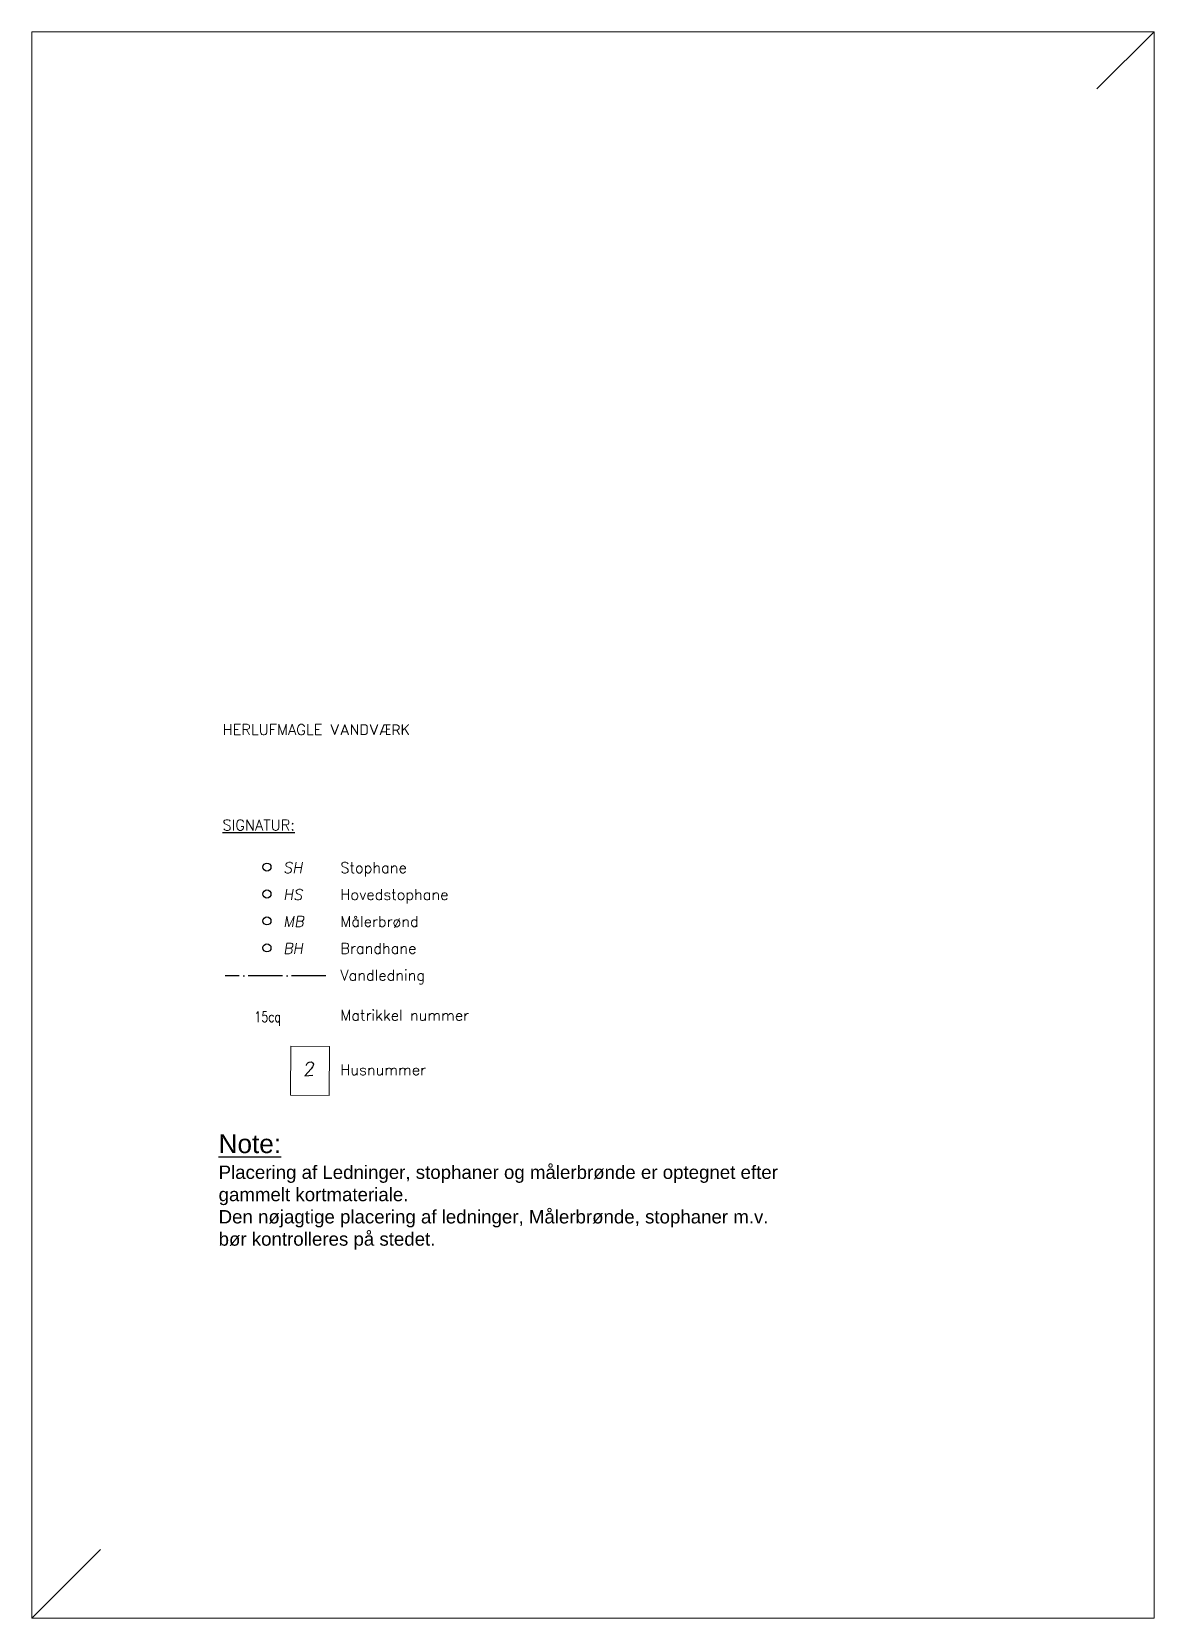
# Model space of a CAD drawing. Header units: millimetres. Extents: x 672113 to 680957, y 6130092 to 6137781.
# Drawn here: x 678772.8 to 678982.8, y 6130092.4 to 6130389.4 of the extents above; entities that cross this region are included whole.
import ezdxf

# ---------------------------------------------------------------- set-up
doc = ezdxf.new("R2010")
doc.units = ezdxf.units.MM
doc.header["$LTSCALE"] = 0.5
doc.linetypes.add('VVS3', pattern=[16, 12.8, -1.6, 0, -1.6])
for name, color, linetype, lineweight in [('bygning', 1, 'Continuous', 5), ('SL-Målebrønd', 70, 'Continuous', 30), ('SL-Tekst', 1, 'Continuous', 0)]:
    doc.layers.add(name, color=color, linetype=linetype, lineweight=lineweight)
for name, color, linetype in [('Husnr', 3, 'Continuous'), ('MATRNR', 12, 'Continuous'), ('SL-tekst2', 3, 'Continuous'), ('TF_V_---_Stikledning', 150, 'VVS3'), ('TF_V_---_Tekst', 1, 'Continuous')]:
    doc.layers.add(name, color=color, linetype=linetype)
doc.styles.add('ROMANS', font='ROMANS')
doc.styles.get("Standard").update_dxf_attribs({"font": 'romans.shx', "width": 0.75})

msp = doc.modelspace()

# ---------------------------------------------------------------- linework, layer by layer
at = {"layer": 'bygning'}
msp.add_polyline3d([(678821.26, 6130199.49, 0), (678821.18, 6130190.33, 0), (678828.43, 6130190.27, 0), (678828.51, 6130199.43, 0)], close=True, dxfattribs=at)
at = {"layer": 'SL-Målebrønd'}
for centre in [(678816.79, 6130233), (678816.79, 6130227.96), (678816.79, 6130222.92), (678816.79, 6130217.88)]:
    msp.add_circle(centre, 0.75, dxfattribs=at)
at = {"layer": 'SL-Tekst'}
for p, q in [((678982.78, 6130389.38), (678972.07, 6130378.66)), ((678772.78, 6130092.38), (678785.67, 6130105.27))]:
    msp.add_line(p, q, dxfattribs=at)
msp.add_lwpolyline([(678772.78, 6130092.38), (678982.78, 6130092.38), (678982.78, 6130389.38), (678772.78, 6130389.38)], close=True, dxfattribs=at)
at = {"layer": 'TF_V_---_Stikledning'}
msp.add_line((678827.77, 6130212.66), (678808.99, 6130212.66), dxfattribs=at)

# ---------------------------------------------------------------- texts
at = {"layer": 'Husnr', "style": 'ROMANS', "oblique": 10}
msp.add_text('2', height=2.5, rotation=3.9, dxfattribs=at).set_placement((678823.54, 6130193.92))
at = {"layer": 'MATRNR', "width": 0.75}
msp.add_text('15cq', height=2, dxfattribs=at).set_placement((678814.46, 6130203.97))
at = {"layer": 'SL-tekst2', "insert": (678807.74, 6130182.96), "char_height": 2.5, "attachment_point": 1, "style": 'ROMANS'}
msp.add_mtext_dynamic_manual_height_columns('{\\f@Arial Unicode MS|b0|i0|c0|p34;\\H1.4x;\\L\\C0;Note:\\P\\H0.71429x;\\lPlacering af Ledninger, stophaner og målerbrønde er optegnet efter gammelt kortmateriale.\\PDen nøjagtige placering af ledninger, Målerbrønde, stophaner m.v. bør kontrolleres på stedet.}', width=108.4938, gutter_width=125, heights=[0], dxfattribs=at)
at = {"layer": 'TF_V_---_Tekst', "style": 'ROMANS'}
for s, p in [('HERLUFMAGLE VANDVÆRK', (678808.47, 6130257.73)), ('%%USIGNATUR:', (678808.47, 6130239.86)), ('Stophane', (678830.51, 6130231.89)), ('Hovedstophane', (678830.51, 6130226.86)), ('Målerbrønd', (678830.51, 6130221.82)), ('Brandhane', (678830.51, 6130216.78)), ('Vandledning', (678830.51, 6130211.74)), ('Matrikkel nummer', (678830.51, 6130204.25)), ('Husnummer', (678830.51, 6130194.05))]:
    msp.add_text(s, height=2, dxfattribs=at).set_placement(p)
at = {"layer": 'TF_V_---_Tekst', "style": 'ROMANS', "oblique": 10}
for s, p in [('SH', (678819.82, 6130231.89)), ('HS', (678819.82, 6130226.86)), ('MB', (678819.82, 6130221.82)), ('BH', (678819.82, 6130216.78))]:
    msp.add_text(s, height=2, dxfattribs=at).set_placement(p)

doc.saveas('drawing.dxf')
